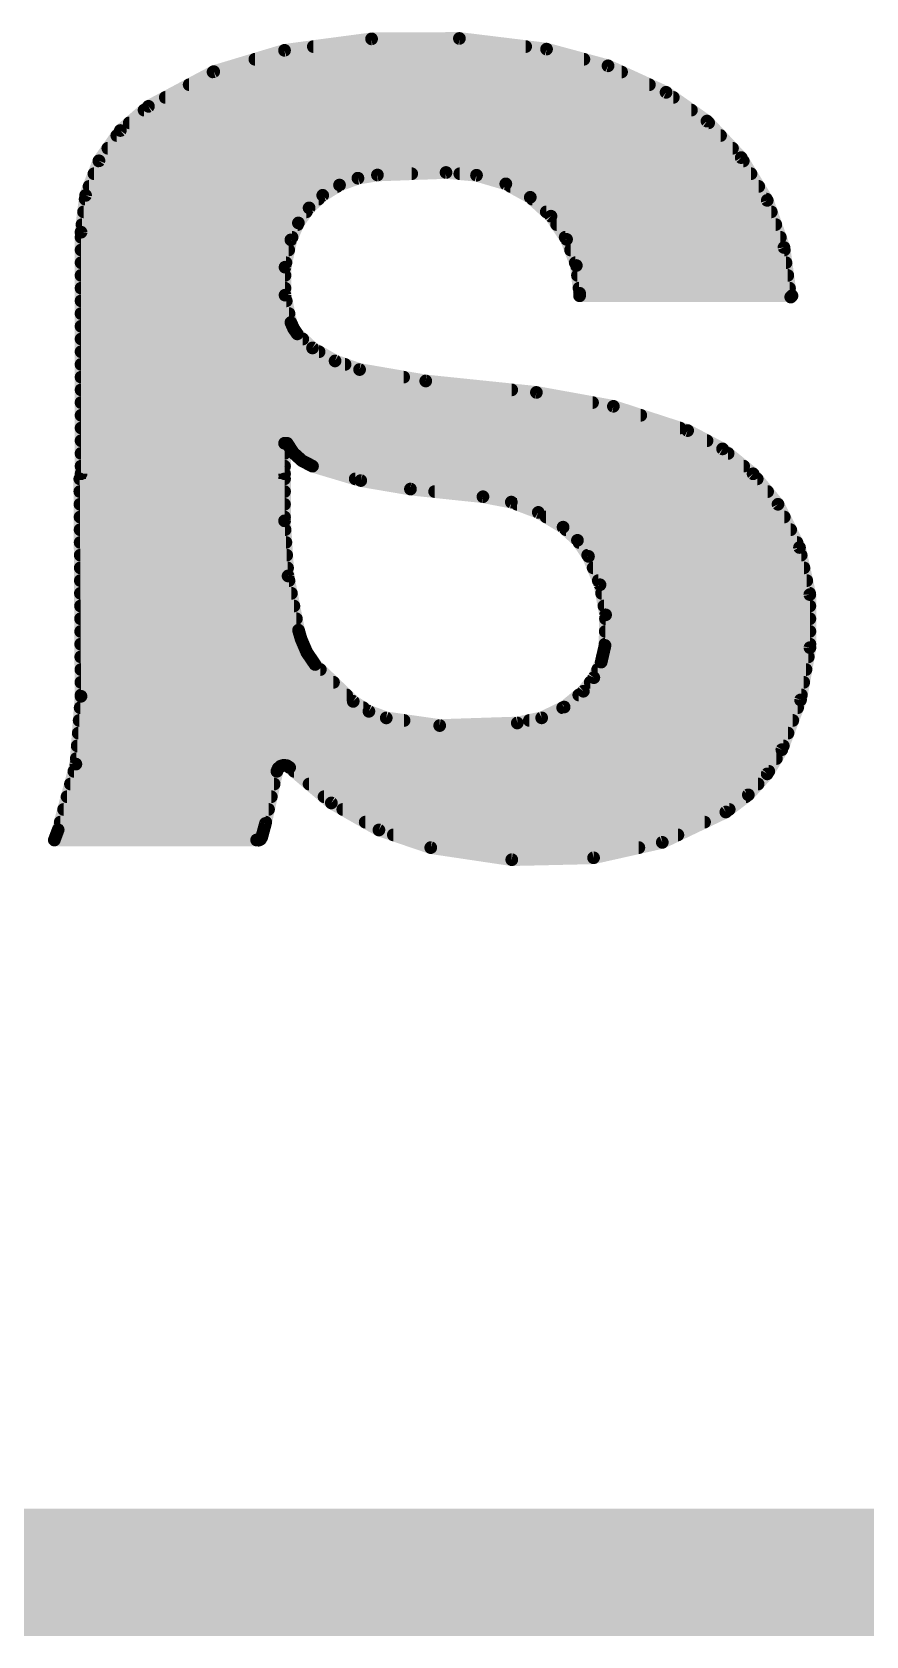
# Model space of a CAD drawing. Extents: x -0.1 to 38.2, y -26.7 to 20.4.
# Drawn here: x 24.263 to 25.929, y -0.127 to 3.077 of the extents above; entities that cross this region are included whole.
import ezdxf

# ---------------------------------------------------------------- set-up
doc = ezdxf.new("R2010")
doc.units = 0
for name, color, linetype in [('1', 12, 'CONTINUOUS'), ('16', 132, 'CONTINUOUS'), ('20', 53, 'CONTINUOUS'), ('22', 40, 'CONTINUOUS')]:
    doc.layers.add(name, color=color, linetype=linetype)

msp = doc.modelspace()

# ---------------------------------------------------------------- linework, layer by layer
at = {"layer": '1', "const_width": 0.254}
msp.add_lwpolyline([(38.1, 0), (0, 0)], dxfattribs=at)
at = {"layer": '16', "const_width": 0.254}
msp.add_lwpolyline([(38.1, 0), (0, 0)], dxfattribs=at)
at = {"layer": '20', "const_width": 0.2032}
msp.add_lwpolyline([(0, 0), (38.1, 0)], dxfattribs=at)
at = {"layer": '22', "const_width": 0.0254}
for points in [[(24.7675, 3.0404), (24.9414, 3.0634)], [(24.9414, 3.0634), (25.1167, 3.0642)], [(25.1167, 3.0642), (25.2908, 3.0429)], [(24.6261, 2.9979), (24.7675, 3.0404)], [(24.825, 3.048), (25.2492, 3.048)], [(25.2908, 3.0429), (25.4137, 3.0095)], [(24.7083, 3.0226), (25.3654, 3.0226)], [(25.4137, 3.0095), (25.5295, 2.9566)], [(24.4958, 2.9286), (24.6261, 2.9979)], [(24.577, 2.9718), (25.4962, 2.9718)], [(24.6248, 2.9972), (25.4406, 2.9972)], [(24.5293, 2.9464), (25.544, 2.9464)], [(25.5295, 2.9566), (25.6113, 2.8991)], [(24.4396, 2.8803), (24.4958, 2.9286)], [(24.487, 2.921), (25.5802, 2.921)], [(24.3969, 2.8198), (24.4396, 2.8803)], [(24.4574, 2.8956), (25.6146, 2.8956)], [(25.6113, 2.8991), (25.6796, 2.8262)], [(24.4146, 2.8448), (25.6622, 2.8448)], [(24.4325, 2.8702), (25.6384, 2.8702)], [(24.3702, 2.7507), (24.3969, 2.8198)], [(24.3967, 2.8194), (25.6837, 2.8194)], [(25.6796, 2.8262), (25.7316, 2.7408)], [(24.3869, 2.794), (25.0216, 2.794)], [(24.9142, 2.7851), (24.8773, 2.7714)], [(24.953, 2.7915), (24.9142, 2.7851)], [(25.0901, 2.7965), (24.953, 2.7915)], [(25.1509, 2.791), (25.0901, 2.7965)], [(25.1175, 2.794), (25.6992, 2.794)], [(25.2095, 2.7737), (25.1509, 2.791)], [(24.3611, 2.6772), (24.3702, 2.7507)], [(24.3693, 2.7432), (24.8355, 2.7432)], [(24.3771, 2.7686), (24.8728, 2.7686)], [(24.8437, 2.7508), (24.8166, 2.7257)], [(24.8773, 2.7714), (24.8437, 2.7508)], [(25.2584, 2.7468), (25.2095, 2.7737)], [(25.2188, 2.7686), (25.7146, 2.7686)], [(25.2996, 2.7092), (25.2584, 2.7468)], [(25.2624, 2.7432), (25.7301, 2.7432)], [(24.3661, 2.7178), (24.811, 2.7178)], [(24.8166, 2.7257), (24.7952, 2.6957)], [(25.2902, 2.7178), (25.7397, 2.7178)], [(25.7316, 2.7408), (25.765, 2.6466)], [(24.363, 2.6924), (24.7937, 2.6924)], [(24.7952, 2.6957), (24.7802, 2.6619)], [(25.3308, 2.6629), (25.2996, 2.7092)], [(25.3109, 2.6924), (25.7487, 2.6924)], [(24.3611, 2.1946), (24.3611, 2.6772)], [(24.3611, 2.667), (24.7825, 2.667)], [(24.7802, 2.6619), (24.7685, 2.6073)], [(25.328, 2.667), (25.7578, 2.667)], [(25.3502, 2.6106), (25.3308, 2.6629)], [(25.765, 2.6466), (25.7785, 2.5476)], [(24.3611, 2.6416), (24.7759, 2.6416)], [(24.3611, 2.6162), (24.7704, 2.6162)], [(25.3387, 2.6416), (25.7657, 2.6416)], [(25.3481, 2.6162), (25.7691, 2.6162)], [(24.3611, 2.5908), (24.7685, 2.5908)], [(24.7685, 2.6073), (24.7685, 2.5514)], [(25.3568, 2.5552), (25.3502, 2.6106)], [(25.3526, 2.5908), (25.7726, 2.5908)], [(24.3611, 2.5654), (24.7685, 2.5654)], [(24.7685, 2.5514), (24.7802, 2.4968)], [(25.3556, 2.5654), (25.7761, 2.5654)], [(25.3568, 2.5502), (25.3568, 2.5552)], [(24.3611, 2.54), (24.771, 2.54)], [(25.781, 2.5502), (25.3568, 2.5502)], [(25.7785, 2.5476), (25.781, 2.5502)], [(24.3611, 2.5146), (24.7764, 2.5146)], [(24.3611, 2.4892), (24.7835, 2.4892)], [(24.7802, 2.4968), (24.7855, 2.4848)], [(24.3611, 2.4638), (24.804, 2.4638)], [(24.7855, 2.4848), (24.7929, 2.474)], [(24.7929, 2.474), (24.8234, 2.446)], [(24.3611, 2.4384), (24.8366, 2.4384)], [(24.8234, 2.446), (24.8684, 2.4201)], [(24.3611, 2.413), (24.8884, 2.413)], [(24.8684, 2.4201), (24.9174, 2.4028)], [(24.9174, 2.4028), (25.0495, 2.38)], [(24.3611, 2.3876), (25.0055, 2.3876)], [(24.3611, 2.3622), (25.2213, 2.3622)], [(25.0495, 2.38), (25.2705, 2.3571)], [(24.3611, 2.3368), (25.3827, 2.3368)], [(25.2705, 2.3571), (25.4242, 2.3293)], [(25.4242, 2.3293), (25.5727, 2.2809)], [(24.3611, 2.3114), (25.4791, 2.3114)], [(24.3611, 2.286), (25.5571, 2.286)], [(25.5727, 2.2809), (25.6424, 2.2443)], [(24.3611, 2.2606), (25.6113, 2.2606)], [(24.3611, 2.2352), (24.7675, 2.2352)], [(24.7726, 2.2555), (24.7675, 2.2555)], [(24.7675, 2.2555), (24.7675, 2.1946)], [(24.7854, 2.2361), (24.7726, 2.2555)], [(24.8027, 2.2205), (24.7854, 2.2361)], [(24.7864, 2.2352), (25.6535, 2.2352)], [(25.6424, 2.2443), (25.7033, 2.1945)], [(24.3611, 2.2098), (24.7675, 2.2098)], [(24.8234, 2.2098), (24.8027, 2.2205)], [(24.9198, 2.181), (24.8234, 2.2098)], [(24.8234, 2.2098), (25.6846, 2.2098)], [(24.3611, 1.7501), (24.3586, 2.1844)], [(24.3586, 2.1844), (24.7675, 2.1844)], [(24.7675, 2.1946), (24.3611, 2.1946)], [(24.7675, 2.1844), (24.7675, 2.1006)], [(24.9086, 2.1844), (25.7116, 2.1844)], [(25.019, 2.1641), (24.9198, 2.181)], [(25.7033, 2.1945), (25.7531, 2.1336)], [(24.3587, 2.159), (24.7675, 2.159)], [(25.1638, 2.1488), (25.019, 2.1641)], [(25.0673, 2.159), (25.7323, 2.159)], [(25.2204, 2.138), (25.1638, 2.1488)], [(25.2743, 2.1175), (25.2204, 2.138)], [(24.3589, 2.1336), (24.7675, 2.1336)], [(24.359, 2.1082), (24.7675, 2.1082)], [(25.2319, 2.1336), (25.7531, 2.1336)], [(25.3238, 2.0879), (25.2743, 2.1175)], [(25.2898, 2.1082), (25.7657, 2.1082)], [(25.7531, 2.1336), (25.796, 2.0474)], [(24.3592, 2.0828), (24.7686, 2.0828)], [(24.7675, 2.1006), (24.7745, 1.9905)], [(25.3526, 2.0616), (25.3238, 2.0879)], [(25.3294, 2.0828), (25.7784, 2.0828)], [(24.3593, 2.0574), (24.7703, 2.0574)], [(25.3746, 2.0295), (25.3526, 2.0616)], [(25.3555, 2.0574), (25.791, 2.0574)], [(25.796, 2.0474), (25.8166, 1.9533)], [(24.3595, 2.032), (24.7719, 2.032)], [(24.3596, 2.0066), (24.7735, 2.0066)], [(25.3729, 2.032), (25.7994, 2.032)], [(25.3976, 1.9729), (25.3746, 2.0295)], [(25.3839, 2.0066), (25.8049, 2.0066)], [(24.3598, 1.9812), (24.7763, 1.9812)], [(24.7745, 1.9905), (24.7955, 1.8821)], [(25.3942, 1.9812), (25.8105, 1.9812)], [(24.3599, 1.9558), (24.7812, 1.9558)], [(25.4087, 1.9128), (25.3976, 1.9729)], [(25.4008, 1.9558), (25.8161, 1.9558)], [(25.8166, 1.9533), (25.8169, 1.8472)], [(24.3601, 1.9304), (24.7862, 1.9304)], [(25.4055, 1.9304), (25.8167, 1.9304)], [(25.4076, 1.8517), (25.4087, 1.9128)], [(24.3602, 1.905), (24.7911, 1.905)], [(24.3604, 1.8796), (24.7962, 1.8796)], [(24.7955, 1.8821), (24.8006, 1.8644)], [(25.4081, 1.8796), (25.8168, 1.8796)], [(25.4086, 1.905), (25.8167, 1.905)], [(24.3605, 1.8542), (24.805, 1.8542)], [(24.8006, 1.8644), (24.8121, 1.8376)], [(25.3999, 1.8183), (25.4076, 1.8517)], [(25.4076, 1.8542), (25.8168, 1.8542)], [(25.8169, 1.8472), (25.798, 1.7427)], [(24.3606, 1.8288), (24.8181, 1.8288)], [(24.8121, 1.8376), (24.8285, 1.8136)], [(24.8285, 1.8136), (24.9047, 1.7399)], [(25.3853, 1.7874), (25.3999, 1.8183)], [(25.4023, 1.8288), (25.8135, 1.8288)], [(24.3608, 1.8034), (24.839, 1.8034)], [(25.3644, 1.7602), (25.3853, 1.7874)], [(25.3928, 1.8034), (25.809, 1.8034)], [(24.3508, 1.6146), (24.3611, 1.7501)], [(24.3609, 1.778), (24.8653, 1.778)], [(24.3611, 1.7526), (24.8916, 1.7526)], [(25.326, 1.7286), (25.3644, 1.7602)], [(25.3552, 1.7526), (25.7998, 1.7526)], [(25.3781, 1.778), (25.8044, 1.778)], [(24.3594, 1.7272), (24.9248, 1.7272)], [(24.9047, 1.7399), (24.936, 1.7201)], [(24.936, 1.7201), (24.9707, 1.7069)], [(25.2811, 1.707), (25.326, 1.7286)], [(25.3231, 1.7272), (25.7922, 1.7272)], [(25.798, 1.7427), (25.7607, 1.6434)], [(24.3574, 1.7018), (25.0063, 1.7018)], [(24.9707, 1.7069), (25.0774, 1.6916)], [(25.0774, 1.6916), (25.2324, 1.6967)], [(25.2324, 1.6967), (25.2811, 1.707)], [(25.2565, 1.7018), (25.7826, 1.7018)], [(24.3555, 1.6764), (25.7731, 1.6764)], [(24.3516, 1.6256), (25.7499, 1.6256)], [(24.3535, 1.651), (25.7636, 1.651)], [(25.7607, 1.6434), (25.7315, 1.5951)], [(24.3154, 1.4834), (24.3508, 1.6146)], [(24.3469, 1.6002), (24.7523, 1.6002)], [(24.7523, 1.6002), (24.7294, 1.4961)], [(24.7549, 1.6061), (24.7523, 1.6002)], [(24.7597, 1.6104), (24.7549, 1.6061)], [(24.7659, 1.6123), (24.7597, 1.6104)], [(24.7723, 1.6114), (24.7659, 1.6123)], [(24.7777, 1.6078), (24.7723, 1.6114)], [(24.861, 1.537), (24.7777, 1.6078)], [(24.7866, 1.6002), (25.7346, 1.6002)], [(25.7315, 1.5951), (25.6938, 1.5531)], [(24.34, 1.5748), (24.7467, 1.5748)], [(24.8165, 1.5748), (25.7133, 1.5748)], [(24.3332, 1.5494), (24.7411, 1.5494)], [(24.8464, 1.5494), (25.6889, 1.5494)], [(24.9561, 1.483), (24.861, 1.537)], [(25.6938, 1.5531), (25.6489, 1.5189)], [(24.3195, 1.4986), (24.73, 1.4986)], [(24.3263, 1.524), (24.7355, 1.524)], [(24.7294, 1.4961), (24.7218, 1.4681)], [(24.8839, 1.524), (25.6556, 1.524)], [(24.9286, 1.4986), (25.6064, 1.4986)], [(25.6489, 1.5189), (25.522, 1.4583)], [(24.3078, 1.463), (24.3154, 1.4834)], [(24.7117, 1.463), (24.3078, 1.463)], [(24.3116, 1.4732), (24.7232, 1.4732)], [(24.7159, 1.4627), (24.7117, 1.463)], [(24.7196, 1.4645), (24.7159, 1.4627)], [(24.7218, 1.4681), (24.7196, 1.4645)], [(25.0596, 1.4478), (24.9561, 1.483)], [(24.9849, 1.4732), (25.5531, 1.4732)], [(25.2213, 1.4237), (25.0596, 1.4478)], [(25.0596, 1.4478), (25.4751, 1.4478)], [(25.522, 1.4583), (25.3848, 1.4275)], [(25.3848, 1.4275), (25.2213, 1.4237)]]:
    msp.add_lwpolyline(points, dxfattribs=at)
at = {"layer": '22', "const_width": 0.0127}
for points in [[(24.9413, 3.0697, 1), (24.9414, 3.057)], [(24.9422, 3.0571, 1), (24.9405, 3.0697)], [(25.1175, 3.0705, 1), (25.116, 3.0579)], [(25.1168, 3.0579, 1), (25.1167, 3.0706)], [(24.7667, 3.0467, 1), (24.7683, 3.0341)], [(24.7693, 3.0343, 1), (24.7657, 3.0465)], [(24.825, 3.0543, 1), (24.825, 3.0417)], [(25.2492, 3.0417, 1), (25.2492, 3.0543)], [(25.2925, 3.049, 1), (25.2891, 3.0368)], [(25.29, 3.0366, 1), (25.2916, 3.0492)], [(24.7083, 3.029, 1), (24.7083, 3.0163)], [(25.3654, 3.0163, 1), (25.3654, 3.029)], [(25.4163, 3.0153, 1), (25.411, 3.0037)], [(25.412, 3.0034, 1), (25.4153, 3.0156)], [(24.577, 2.9781, 1), (24.577, 2.9655)], [(24.6248, 3.0036, 1), (24.6248, 2.9909)], [(24.6243, 3.004, 1), (24.628, 2.9918)], [(24.6291, 2.9923, 1), (24.6231, 3.0035)], [(25.4406, 2.9909, 1), (25.4406, 3.0036)], [(25.4962, 2.9655, 1), (25.4962, 2.9781)], [(24.5293, 2.9527, 1), (24.5293, 2.9401)], [(25.5332, 2.9618, 1), (25.5258, 2.9514)], [(25.5269, 2.9508, 1), (25.5321, 2.9624)], [(25.544, 2.9401, 1), (25.544, 2.9527)], [(24.487, 2.9274, 1), (24.487, 2.9147)], [(24.4928, 2.9342, 1), (24.4988, 2.923)], [(24.4999, 2.9238, 1), (24.4917, 2.9334)], [(25.5802, 2.9147, 1), (25.5802, 2.9274)], [(24.4355, 2.8851, 1), (24.4438, 2.8755)], [(24.4448, 2.8766, 1), (24.4344, 2.884)], [(24.4574, 2.9019, 1), (24.4574, 2.8893)], [(25.6159, 2.9035, 1), (25.6066, 2.8948)], [(25.6076, 2.8939, 1), (25.6149, 2.9043)], [(25.6146, 2.8893, 1), (25.6146, 2.9019)], [(24.4146, 2.8512, 1), (24.4146, 2.8385)], [(24.4325, 2.8765, 1), (24.4325, 2.8639)], [(25.6384, 2.8639, 1), (25.6384, 2.8765)], [(25.6622, 2.8385, 1), (25.6622, 2.8512)], [(24.3967, 2.8258, 1), (24.3967, 2.8131)], [(24.3917, 2.8235, 1), (24.4021, 2.8161)], [(24.4028, 2.8175, 1), (24.391, 2.8221)], [(25.685, 2.8295, 1), (25.6742, 2.8229)], [(25.675, 2.8218, 1), (25.6842, 2.8305)], [(25.6837, 2.8131, 1), (25.6837, 2.8258)], [(24.3869, 2.8003, 1), (24.3869, 2.7877)], [(24.9131, 2.7914, 1), (24.9152, 2.7788)], [(24.9164, 2.7791, 1), (24.9119, 2.791)], [(24.9528, 2.7978, 1), (24.9532, 2.7852)], [(24.954, 2.7852, 1), (24.952, 2.7978)], [(25.0216, 2.7877, 1), (25.0216, 2.8003)], [(25.0907, 2.8028, 1), (25.0895, 2.7902)], [(25.0903, 2.7902, 1), (25.0899, 2.8028)], [(25.1175, 2.8003, 1), (25.1175, 2.7877)], [(25.1527, 2.797, 1), (25.1491, 2.7849)], [(25.1503, 2.7846, 1), (25.1515, 2.7973)], [(25.6992, 2.7877, 1), (25.6992, 2.8003)], [(24.3693, 2.7496, 1), (24.3693, 2.7369)], [(24.3765, 2.7499, 1), (24.3639, 2.7515)], [(24.3643, 2.753, 1), (24.3761, 2.7484)], [(24.3771, 2.775, 1), (24.3771, 2.7623)], [(24.8355, 2.7369, 1), (24.8355, 2.7496)], [(24.8404, 2.7562, 1), (24.847, 2.7454)], [(24.848, 2.7461, 1), (24.8394, 2.7555)], [(24.8751, 2.7773, 1), (24.8795, 2.7654)], [(24.8728, 2.7623, 1), (24.8728, 2.775)], [(24.8806, 2.7659, 1), (24.874, 2.7768)], [(25.2126, 2.7793, 1), (25.2064, 2.7681)], [(25.2077, 2.7676, 1), (25.2113, 2.7798)], [(25.2188, 2.775, 1), (25.2188, 2.7623)], [(25.2627, 2.7515, 1), (25.2541, 2.7421)], [(25.2553, 2.7413, 1), (25.2615, 2.7524)], [(25.2624, 2.7496, 1), (25.2624, 2.7369)], [(25.7146, 2.7623, 1), (25.7146, 2.775)], [(25.7301, 2.7369, 1), (25.7301, 2.7496)], [(24.3661, 2.7241, 1), (24.3661, 2.7115)], [(24.8123, 2.7304, 1), (24.8209, 2.721)], [(24.811, 2.7115, 1), (24.811, 2.7241)], [(24.8218, 2.722, 1), (24.8115, 2.7294)], [(25.2902, 2.7241, 1), (25.2902, 2.7115)], [(25.7375, 2.7429, 1), (25.7256, 2.7387)], [(25.7261, 2.7375, 1), (25.737, 2.7441)], [(25.7397, 2.7115, 1), (25.7397, 2.7241)], [(24.363, 2.6987, 1), (24.363, 2.6861)], [(24.79, 2.6993, 1), (24.8003, 2.692)], [(24.801, 2.6931, 1), (24.7894, 2.6982)], [(24.7937, 2.6861, 1), (24.7937, 2.6987)], [(25.3049, 2.7127, 1), (25.2943, 2.7056)], [(25.2953, 2.7045, 1), (25.3039, 2.7139)], [(25.3109, 2.6987, 1), (25.3109, 2.6861)], [(25.7487, 2.6861, 1), (25.7487, 2.6987)], [(24.3675, 2.6772, 1), (24.3547, 2.6772)], [(24.3548, 2.678, 1), (24.3674, 2.6764)], [(24.3611, 2.6734, 1), (24.3611, 2.6607)], [(24.7744, 2.6645, 1), (24.786, 2.6593)], [(24.7864, 2.6606, 1), (24.774, 2.6632)], [(24.7825, 2.6607, 1), (24.7825, 2.6734)], [(25.328, 2.6734, 1), (25.328, 2.6607)], [(25.3367, 2.6651, 1), (25.3248, 2.6607)], [(25.3255, 2.6594, 1), (25.3361, 2.6665)], [(25.7578, 2.6607, 1), (25.7578, 2.6734)], [(25.7713, 2.6475, 1), (25.7587, 2.6458)], [(24.3611, 2.6479, 1), (24.3611, 2.6353)], [(24.3611, 2.6225, 1), (24.3611, 2.6099)], [(24.7704, 2.6099, 1), (24.7704, 2.6225)], [(24.7759, 2.6353, 1), (24.7759, 2.6479)], [(25.3387, 2.6479, 1), (25.3387, 2.6353)], [(25.3481, 2.6225, 1), (25.3481, 2.6099)], [(25.759, 2.6445, 1), (25.771, 2.6488)], [(25.7657, 2.6353, 1), (25.7657, 2.6479)], [(25.7691, 2.6099, 1), (25.7691, 2.6225)], [(24.3611, 2.5972, 1), (24.3611, 2.5845)], [(24.7749, 2.6073, 1), (24.7622, 2.6073)], [(24.7623, 2.6086, 1), (24.7747, 2.606)], [(24.7685, 2.5845, 1), (24.7685, 2.5972)], [(25.3565, 2.6114, 1), (25.3439, 2.6099)], [(25.3443, 2.6084, 1), (25.3562, 2.6128)], [(25.3526, 2.5972, 1), (25.3526, 2.5845)], [(25.7726, 2.5845, 1), (25.7726, 2.5972)], [(24.3611, 2.5717, 1), (24.3611, 2.5591)], [(24.7747, 2.5527, 1), (24.7623, 2.5501)], [(24.7685, 2.5591, 1), (24.7685, 2.5717)], [(25.3556, 2.5717, 1), (25.3556, 2.5591)], [(25.3632, 2.5552, 1), (25.3504, 2.5552)], [(25.7761, 2.5591, 1), (25.7761, 2.5717)], [(24.3611, 2.5463, 1), (24.3611, 2.5337)], [(24.7622, 2.5514, 1), (24.7749, 2.5514)], [(24.771, 2.5337, 1), (24.771, 2.5463)], [(25.3504, 2.5502, 1), (25.3632, 2.5502)], [(25.3568, 2.5566, 1), (25.3568, 2.5439)], [(25.3505, 2.5545, 1), (25.3631, 2.5559)], [(25.7739, 2.552, 1), (25.7831, 2.5432)], [(25.7722, 2.5467, 1), (25.7848, 2.5485)], [(25.7856, 2.5458, 1), (25.7764, 2.5546)], [(25.781, 2.5439, 1), (25.781, 2.5566)], [(24.3611, 2.521, 1), (24.3611, 2.5083)], [(24.3611, 2.4956, 1), (24.3611, 2.4829)], [(24.786, 2.4993, 1), (24.7744, 2.4943)], [(24.774, 2.4955, 1), (24.7864, 2.4981)], [(24.7764, 2.5083, 1), (24.7764, 2.521)], [(24.7835, 2.4829, 1), (24.7835, 2.4956)], [(24.3611, 2.4701, 1), (24.3611, 2.4575)], [(24.7907, 2.4884, 1), (24.7802, 2.4812)], [(24.7796, 2.4822, 1), (24.7913, 2.4873)], [(24.7972, 2.4787, 1), (24.7886, 2.4693)], [(24.7877, 2.4704, 1), (24.7981, 2.4776)], [(24.804, 2.4575, 1), (24.804, 2.4701)], [(24.3611, 2.4447, 1), (24.3611, 2.4321)], [(24.8266, 2.4515, 1), (24.8202, 2.4405)], [(24.8191, 2.4413, 1), (24.8277, 2.4507)], [(24.8366, 2.4321, 1), (24.8366, 2.4447)], [(24.3611, 2.4194, 1), (24.3611, 2.4067)], [(24.8705, 2.426, 1), (24.8663, 2.4141)], [(24.8652, 2.4145, 1), (24.8716, 2.4256)], [(24.8884, 2.4067, 1), (24.8884, 2.4194)], [(24.9185, 2.4091, 1), (24.9163, 2.3965)], [(24.9153, 2.3968, 1), (24.9195, 2.4088)], [(24.3611, 2.3939, 1), (24.3611, 2.3813)], [(24.3611, 2.3685, 1), (24.3611, 2.3559)], [(25.0055, 2.3813, 1), (25.0055, 2.3939)], [(25.0502, 2.3863, 1), (25.0488, 2.3737)], [(25.0484, 2.3737, 1), (25.0506, 2.3863)], [(25.2213, 2.3559, 1), (25.2213, 2.3685)], [(24.3611, 2.3432, 1), (24.3611, 2.3305)], [(25.2716, 2.3633, 1), (25.2694, 2.3509)], [(25.2698, 2.3508, 1), (25.2712, 2.3634)], [(25.3827, 2.3305, 1), (25.3827, 2.3432)], [(25.4262, 2.3353, 1), (25.4222, 2.3233)], [(25.4231, 2.3231, 1), (25.4253, 2.3356)], [(24.3611, 2.3177, 1), (24.3611, 2.3051)], [(25.4791, 2.3051, 1), (25.4791, 2.3177)], [(24.3611, 2.2923, 1), (24.3611, 2.2797)], [(25.5571, 2.2797, 1), (25.5571, 2.2923)], [(25.5757, 2.2865, 1), (25.5697, 2.2753)], [(25.5707, 2.2749, 1), (25.5747, 2.2869)], [(24.3611, 2.267, 1), (24.3611, 2.2543)], [(24.3611, 2.2416, 1), (24.3611, 2.2289)], [(24.7739, 2.2555, 1), (24.7612, 2.2555)], [(24.7675, 2.2618, 1), (24.7675, 2.2492)], [(24.7779, 2.259, 1), (24.7673, 2.252)], [(24.7675, 2.2289, 1), (24.7675, 2.2416)], [(24.7726, 2.2492, 1), (24.7726, 2.2618)], [(24.7897, 2.2408, 1), (24.7812, 2.2313)], [(24.7864, 2.2416, 1), (24.7864, 2.2289)], [(24.7801, 2.2326, 1), (24.7907, 2.2396)], [(25.6113, 2.2543, 1), (25.6113, 2.267)], [(25.6464, 2.2492, 1), (25.6383, 2.2394)], [(25.6394, 2.2387, 1), (25.6453, 2.2499)], [(25.6535, 2.2289, 1), (25.6535, 2.2416)], [(24.3611, 2.2161, 1), (24.3611, 2.2035)], [(24.7675, 2.2035, 1), (24.7675, 2.2161)], [(24.8056, 2.2261, 1), (24.7998, 2.2149)], [(24.7985, 2.2158, 1), (24.807, 2.2252)], [(24.8252, 2.2159, 1), (24.8216, 2.2037)], [(24.8234, 2.2161, 1), (24.8234, 2.2035)], [(24.8205, 2.2042, 1), (24.8263, 2.2154)], [(25.6846, 2.2035, 1), (25.6846, 2.2161)], [(24.3649, 2.1844, 1), (24.3523, 2.1844)], [(24.3586, 2.1907, 1), (24.3586, 2.1781)], [(24.3547, 2.1946, 1), (24.3675, 2.1946)], [(24.3611, 2.2009, 1), (24.3611, 2.1883)], [(24.7612, 2.1946, 1), (24.7739, 2.1946)], [(24.7739, 2.1844, 1), (24.7612, 2.1844)], [(24.7675, 2.1883, 1), (24.7675, 2.2009)], [(24.7675, 2.1781, 1), (24.7675, 2.1907)], [(24.9086, 2.1907, 1), (24.9086, 2.1781)], [(24.9209, 2.1873, 1), (24.9188, 2.1748)], [(24.918, 2.175, 1), (24.9216, 2.1871)], [(25.7082, 2.1986, 1), (25.6984, 2.1905)], [(25.6993, 2.1896, 1), (25.7073, 2.1995)], [(25.7116, 2.1781, 1), (25.7116, 2.1907)], [(24.3587, 2.1654, 1), (24.3587, 2.1527)], [(24.7675, 2.1527, 1), (24.7675, 2.1654)], [(25.0197, 2.1704, 1), (25.0183, 2.1578)], [(25.0179, 2.1578, 1), (25.0201, 2.1704)], [(25.0673, 2.1654, 1), (25.0673, 2.1527)], [(25.165, 2.155, 1), (25.1626, 2.1426)], [(25.1631, 2.1425, 1), (25.1645, 2.1551)], [(25.2227, 2.1439, 1), (25.2182, 2.132)], [(25.2192, 2.1317, 1), (25.2216, 2.1442)], [(25.7323, 2.1527, 1), (25.7323, 2.1654)], [(24.3589, 2.1399, 1), (24.3589, 2.1273)], [(24.359, 2.1145, 1), (24.359, 2.1019)], [(24.7675, 2.1273, 1), (24.7675, 2.1399)], [(24.7675, 2.1019, 1), (24.7675, 2.1145)], [(25.2319, 2.1399, 1), (25.2319, 2.1273)], [(25.2776, 2.1229, 1), (25.271, 2.112)], [(25.272, 2.1115, 1), (25.2766, 2.1234)], [(25.2898, 2.1145, 1), (25.2898, 2.1019)], [(25.7588, 2.1364, 1), (25.7474, 2.1308)], [(25.7482, 2.1296, 1), (25.758, 2.1376)], [(25.7531, 2.1273, 1), (25.7531, 2.1399)], [(25.7657, 2.1019, 1), (25.7657, 2.1145)], [(24.3592, 2.0892, 1), (24.3592, 2.0765)], [(24.7738, 2.101, 1), (24.7612, 2.1002)], [(24.7612, 2.1006, 1), (24.7739, 2.1006)], [(24.7686, 2.0765, 1), (24.7686, 2.0892)], [(25.3281, 2.0926, 1), (25.3195, 2.0832)], [(25.3205, 2.0824, 1), (25.3271, 2.0934)], [(25.3294, 2.0892, 1), (25.3294, 2.0765)], [(25.7784, 2.0765, 1), (25.7784, 2.0892)], [(24.3593, 2.0637, 1), (24.3593, 2.0511)], [(24.7703, 2.0511, 1), (24.7703, 2.0637)], [(25.3578, 2.0652, 1), (25.3473, 2.058)], [(25.3483, 2.0569, 1), (25.3568, 2.0663)], [(25.3555, 2.0637, 1), (25.3555, 2.0511)], [(25.8022, 2.0487, 1), (25.7898, 2.046)], [(25.7903, 2.0445, 1), (25.8017, 2.0502)], [(25.791, 2.0511, 1), (25.791, 2.0637)], [(24.3595, 2.0383, 1), (24.3595, 2.0257)], [(24.3596, 2.013, 1), (24.3596, 2.0003)], [(24.7719, 2.0257, 1), (24.7719, 2.0383)], [(24.7735, 2.0003, 1), (24.7735, 2.013)], [(25.3729, 2.0383, 1), (25.3729, 2.0257)], [(25.3805, 2.0319, 1), (25.3687, 2.0271)], [(25.3694, 2.0259, 1), (25.3798, 2.0331)], [(25.3839, 2.013, 1), (25.3839, 2.0003)], [(25.7994, 2.0257, 1), (25.7994, 2.0383)], [(25.8049, 2.0003, 1), (25.8049, 2.013)], [(24.3598, 1.9876, 1), (24.3598, 1.9748)], [(24.7808, 1.9917, 1), (24.7683, 1.9892)], [(24.7682, 1.9901, 1), (24.7809, 1.9909)], [(24.7763, 1.9748, 1), (24.7763, 1.9876)], [(25.3942, 1.9876, 1), (25.3942, 1.9748)], [(25.8105, 1.9748, 1), (25.8105, 1.9876)], [(24.3599, 1.9622, 1), (24.3599, 1.9494)], [(24.7812, 1.9494, 1), (24.7812, 1.9622)], [(25.4038, 1.974, 1), (25.3913, 1.9717)], [(25.3917, 1.9705, 1), (25.4035, 1.9753)], [(25.4008, 1.9622, 1), (25.4008, 1.9494)], [(25.8229, 1.9533, 1), (25.8103, 1.9533)], [(25.8104, 1.9519, 1), (25.8228, 1.9547)], [(25.8161, 1.9494, 1), (25.8161, 1.9622)], [(24.3601, 1.9368, 1), (24.3601, 1.9241)], [(24.7862, 1.9241, 1), (24.7862, 1.9368)], [(25.4055, 1.9368, 1), (25.4055, 1.9241)], [(25.4151, 1.9127, 1), (25.4024, 1.9129)], [(25.8167, 1.9241, 1), (25.8167, 1.9368)], [(24.3602, 1.9114, 1), (24.3602, 1.8986)], [(24.3604, 1.886, 1), (24.3604, 1.8733)], [(24.8016, 1.8839, 1), (24.7894, 1.8803)], [(24.7911, 1.8986, 1), (24.7911, 1.9114)], [(24.7962, 1.8733, 1), (24.7962, 1.886)], [(25.4081, 1.886, 1), (25.4081, 1.8733)], [(25.4086, 1.9114, 1), (25.4086, 1.8986)], [(25.4025, 1.9116, 1), (25.415, 1.914)], [(25.8167, 1.8986, 1), (25.8167, 1.9114)], [(25.8168, 1.8733, 1), (25.8168, 1.886)], [(24.3605, 1.8606, 1), (24.3605, 1.8478)], [(24.7893, 1.8809, 1), (24.8017, 1.8833)], [(24.8064, 1.8669, 1), (24.7948, 1.8619)], [(24.7945, 1.8626, 1), (24.8067, 1.8662)], [(24.805, 1.8478, 1), (24.805, 1.8606)], [(25.4076, 1.8606, 1), (25.4076, 1.8478)], [(25.4138, 1.8503, 1), (25.4014, 1.8531)], [(25.8231, 1.8461, 1), (25.8106, 1.8483)], [(25.8168, 1.8478, 1), (25.8168, 1.8606)], [(24.3606, 1.8352, 1), (24.3606, 1.8224)], [(24.8173, 1.8412, 1), (24.8068, 1.834)], [(24.8062, 1.8351, 1), (24.8179, 1.8401)], [(24.8181, 1.8224, 1), (24.8181, 1.8352)], [(24.8329, 1.8182, 1), (24.8241, 1.809)], [(25.4056, 1.8156, 1), (25.3942, 1.821)], [(25.4023, 1.8352, 1), (25.4023, 1.8224)], [(25.4013, 1.8518, 1), (25.4139, 1.8516)], [(25.8105, 1.8472, 1), (25.8232, 1.8472)], [(25.8135, 1.8224, 1), (25.8135, 1.8352)], [(24.3608, 1.8098, 1), (24.3608, 1.7971)], [(24.8233, 1.81, 1), (24.8337, 1.8172)], [(24.839, 1.7971, 1), (24.839, 1.8098)], [(25.3795, 1.7901, 1), (25.391, 1.7846)], [(25.3903, 1.7835, 1), (25.3802, 1.7912)], [(25.3928, 1.8098, 1), (25.3928, 1.7971)], [(25.3937, 1.8198, 1), (25.4061, 1.8169)], [(25.809, 1.7971, 1), (25.809, 1.8098)], [(24.3609, 1.7844, 1), (24.3609, 1.7716)], [(24.3611, 1.759, 1), (24.3611, 1.7463)], [(24.3674, 1.7496, 1), (24.3548, 1.7506)], [(24.8653, 1.7716, 1), (24.8653, 1.7844)], [(24.8916, 1.7463, 1), (24.8916, 1.759)], [(25.3552, 1.759, 1), (25.3552, 1.7463)], [(25.3594, 1.7641, 1), (25.3694, 1.7563)], [(25.3684, 1.7553, 1), (25.3604, 1.7651)], [(25.3781, 1.7844, 1), (25.3781, 1.7716)], [(25.7998, 1.7463, 1), (25.7998, 1.759)], [(25.8044, 1.7716, 1), (25.8044, 1.7844)], [(24.3594, 1.7336, 1), (24.3594, 1.7208)], [(24.3548, 1.7501, 1), (24.3674, 1.7501)], [(24.9081, 1.7453, 1), (24.9013, 1.7345)], [(24.9003, 1.7353, 1), (24.9091, 1.7445)], [(24.9248, 1.7208, 1), (24.9248, 1.7336)], [(24.9383, 1.726, 1), (24.9338, 1.7141)], [(24.9326, 1.7147, 1), (24.9394, 1.7254)], [(25.3231, 1.7336, 1), (25.3231, 1.7208)], [(25.3219, 1.7335, 1), (25.33, 1.7237)], [(25.3287, 1.7229, 1), (25.3232, 1.7343)], [(25.7918, 1.7439, 1), (25.8043, 1.7416)], [(25.804, 1.7405, 1), (25.7921, 1.745)], [(25.7922, 1.7208, 1), (25.7922, 1.7336)], [(24.3574, 1.7082, 1), (24.3574, 1.6954)], [(24.9716, 1.7132, 1), (24.9698, 1.7006)], [(24.9684, 1.701, 1), (24.973, 1.7128)], [(25.0063, 1.6954, 1), (25.0063, 1.7082)], [(25.0772, 1.6979, 1), (25.0776, 1.6853)], [(25.0765, 1.6853, 1), (25.0783, 1.6979)], [(25.2311, 1.7029, 1), (25.2337, 1.6905)], [(25.2326, 1.6904, 1), (25.2322, 1.703)], [(25.2565, 1.7082, 1), (25.2565, 1.6954)], [(25.2783, 1.7127, 1), (25.2839, 1.7013)], [(25.2824, 1.7008, 1), (25.2798, 1.7132)], [(25.7826, 1.6954, 1), (25.7826, 1.7082)], [(24.3555, 1.6828, 1), (24.3555, 1.6701)], [(25.7731, 1.6701, 1), (25.7731, 1.6828)], [(24.3516, 1.632, 1), (24.3516, 1.6193)], [(24.3535, 1.6574, 1), (24.3535, 1.6446)], [(25.7499, 1.6193, 1), (25.7499, 1.632)], [(25.7548, 1.6456, 1), (25.7666, 1.6412)], [(25.7661, 1.6401, 1), (25.7553, 1.6467)], [(25.7636, 1.6446, 1), (25.7636, 1.6574)], [(24.3469, 1.6066, 1), (24.3469, 1.5938)], [(24.3444, 1.6151, 1), (24.3571, 1.6141)], [(24.3569, 1.613, 1), (24.3446, 1.6163)], [(24.7465, 1.6027, 1), (24.7581, 1.5977)], [(24.7585, 1.5988, 1), (24.7461, 1.6016)], [(24.7506, 1.6109, 1), (24.7591, 1.6014)], [(24.7607, 1.6036, 1), (24.749, 1.6087)], [(24.7523, 1.5938, 1), (24.7523, 1.6066)], [(24.7579, 1.6165, 1), (24.7615, 1.6044)], [(24.7639, 1.6057, 1), (24.7555, 1.6152)], [(24.7668, 1.6186, 1), (24.765, 1.606)], [(24.7677, 1.6062, 1), (24.7641, 1.6184)], [(24.7758, 1.6167, 1), (24.7688, 1.6061)], [(24.7714, 1.6051, 1), (24.7732, 1.6176)], [(24.7818, 1.6126, 1), (24.7736, 1.603)], [(24.7742, 1.6025, 1), (24.7812, 1.6131)], [(24.7866, 1.6066, 1), (24.7866, 1.5938)], [(25.7261, 1.5984, 1), (25.7369, 1.5918)], [(25.7362, 1.5909, 1), (25.7268, 1.5993)], [(25.7346, 1.5938, 1), (25.7346, 1.6066)], [(24.34, 1.5812, 1), (24.34, 1.5684)], [(24.7467, 1.5684, 1), (24.7467, 1.5812)], [(24.8165, 1.5812, 1), (24.8165, 1.5684)], [(25.7133, 1.5684, 1), (25.7133, 1.5812)], [(24.3332, 1.5558, 1), (24.3332, 1.5431)], [(24.7411, 1.5431, 1), (24.7411, 1.5558)], [(24.8464, 1.5558, 1), (24.8464, 1.5431)], [(24.8641, 1.5425, 1), (24.8579, 1.5314)], [(24.8569, 1.5321, 1), (24.8651, 1.5418)], [(25.6891, 1.5574, 1), (25.6985, 1.5489)], [(25.6889, 1.5431, 1), (25.6889, 1.5558)], [(25.6976, 1.5481, 1), (25.6899, 1.5582)], [(24.3195, 1.505, 1), (24.3195, 1.4923)], [(24.3263, 1.5304, 1), (24.3263, 1.5176)], [(24.7355, 1.4944, 1), (24.7233, 1.4978)], [(24.73, 1.4923, 1), (24.73, 1.505)], [(24.7355, 1.5176, 1), (24.7355, 1.5304)], [(24.8839, 1.5304, 1), (24.8839, 1.5176)], [(24.9286, 1.505, 1), (24.9286, 1.4923)], [(25.6064, 1.4923, 1), (25.6064, 1.505)], [(25.6451, 1.524, 1), (25.6527, 1.5138)], [(25.6516, 1.5132, 1), (25.6462, 1.5246)], [(25.6556, 1.5176, 1), (25.6556, 1.5304)], [(24.3078, 1.4694, 1), (24.3078, 1.4567)], [(24.3116, 1.4796, 1), (24.3116, 1.4668)], [(24.3093, 1.4851, 1), (24.3215, 1.4817)], [(24.3214, 1.4812, 1), (24.3094, 1.4856)], [(24.7122, 1.4693, 1), (24.7112, 1.4567)], [(24.713, 1.4683, 1), (24.7187, 1.457)], [(24.7117, 1.4567, 1), (24.7117, 1.4694)], [(24.7142, 1.4679, 1), (24.725, 1.4612)], [(24.7153, 1.4563, 1), (24.7164, 1.469)], [(24.7157, 1.4698, 1), (24.7279, 1.4664)], [(24.7272, 1.4648, 1), (24.7164, 1.4714)], [(24.7225, 1.4589, 1), (24.7167, 1.4702)], [(24.7232, 1.4975, 1), (24.7356, 1.4947)], [(24.7232, 1.4668, 1), (24.7232, 1.4796)], [(24.9581, 1.489, 1), (24.954, 1.477)], [(24.9529, 1.4775, 1), (24.9592, 1.4885)], [(24.9849, 1.4796, 1), (24.9849, 1.4668)], [(25.5531, 1.4668, 1), (25.5531, 1.4796)], [(24.3018, 1.4652, 1), (24.3138, 1.4608)], [(25.0596, 1.4542, 1), (25.0596, 1.4414)], [(25.0605, 1.4541, 1), (25.0587, 1.4415)], [(25.0576, 1.4418, 1), (25.0616, 1.4538)], [(25.4751, 1.4414, 1), (25.4751, 1.4542)], [(25.5193, 1.4641, 1), (25.5247, 1.4526)], [(25.5234, 1.4521, 1), (25.5206, 1.4645)], [(25.2212, 1.43, 1), (25.2215, 1.4173)], [(25.2204, 1.4174, 1), (25.2223, 1.43)], [(25.3834, 1.4337, 1), (25.3862, 1.4213)], [(25.3849, 1.4212, 1), (25.3847, 1.4338)]]:
    msp.add_lwpolyline(points, format="xyb", dxfattribs=at)

doc.saveas('drawing.dxf')
